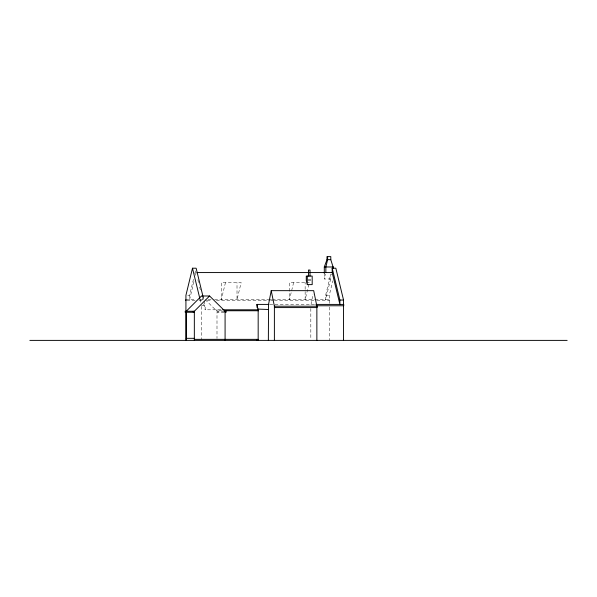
<?xml version="1.0" encoding="UTF-8"?>
<svg xmlns="http://www.w3.org/2000/svg" width="597" height="597" viewBox="0 0 597 597"><rect width="100%" height="100%" fill="white"/><g stroke="black" fill="none" stroke-linecap="round" stroke-linejoin="round"><path stroke-width="0.45" stroke-dasharray="2.98 2.24" d="M311.015 304.41L313.029 294.097M193.95 281.612L189.57 299.709L189.57 295.343L193.734 278.157M194.831 273.627L195.488 270.919M195.488 275.284L196.144 272.568L194.003 272.568M225.472 282.575L221.323 299.709L221.323 282.575L241.158 282.575L237.009 299.709L237.009 282.575M293.605 282.575L289.455 299.709L289.455 282.575L305.604 282.575M308.858 284.373L305.142 299.709L305.142 282.575M331.925 274.62L330.634 274.62L330.634 278.986L324.298 278.986L325.462 274.172M330.634 278.986L325.611 299.709L325.611 295.343L330.634 274.62M329.268 303.373L329.268 295.343L332.768 280.866M307.91 279.433L311.186 279.433M307.91 280.493L311.186 280.493M306.522 282.575L309.291 282.575M187.749 295.343L189.57 295.343M325.611 295.343L329.268 295.343M185.719 299.709L195.965 299.709M199.547 299.709L204.353 299.709M208.077 299.709L211.345 299.709M214.599 299.709L268.292 299.709M268.575 299.709L271.971 299.709M272.299 299.709L314.447 299.709M315.104 299.709L329.268 299.709M186.854 300.597L195.226 300.597M198.95 300.597L203.405 300.597M207.129 300.597L211.98 300.597M216.435 300.597L269.695 300.597M270.628 300.597L273.419 300.597M274.351 300.597L316.238 300.597M316.962 300.597L329.268 300.597M269.784 304.41L274.396 304.41M275.001 304.41L314.985 304.41M201.502 305.433L205.159 305.433L205.159 309.798L221.711 309.798M221.711 310.753L216.838 310.753L216.838 309.798M224.293 311.253L216.995 311.253L205.323 299.754M224.293 312.321L216.995 312.321L216.995 338.417M201.502 295.985L204.689 299.127M203.01 296.567L203.868 300.119M204.084 301L205.159 305.433M197.898 279.806L198.555 282.523M199.644 287.045L200.741 291.567M202.279 297.896L202.711 299.709M203.734 303.91L205.159 309.798M200.002 299.231L200.861 302.776M329.268 307.074L329.268 340.387M329.066 299.709L329.066 300.597M324.298 273.441L324.298 278.986M310.821 308.5L310.821 339.477M218.002 311.253L218.002 312.321M217.121 309.798L217.121 310.753M201.502 306.358L201.502 339.469"/><path stroke-width="0.9" d="M316.865 340.387L316.865 306.216L313.701 290.664L271.225 290.664L268.538 304.41L268.359 340.387M203.01 296.567L196.144 268.202L192.488 268.202L185.921 295.343L185.921 340.387M324.298 273.441L324.298 266.978L326.984 259.665L326.984 256.613L330.79 256.613L330.79 259.665L333.477 268.202M186.249 311.253L201.502 295.985L209.592 295.985L225.084 311.253L225.084 340.387M194.338 340.387L194.338 311.253L209.592 295.985M326.984 259.665L330.79 259.665M324.298 266.978L333.477 266.978M332.186 268.202L339.894 300.045L339.894 304.41L332.186 272.568L332.186 268.202L335.835 268.202L343.544 300.045L343.544 340.387M197.07 272.568L332.186 272.568M307.276 284.62L312.186 284.62L312.186 276.075L306.276 276.075L306.276 280.493L307.276 284.62L307.276 276.075M185.921 299.709L185.921 300.597M339.894 300.045L343.544 300.045M268.859 304.41L256.867 304.41L258.173 309.798M315.91 304.41L343.738 304.41L343.738 305.768L316.276 305.768M271.225 290.664L274.389 306.216L317.089 306.216L317.089 307.582L274.389 307.582M222.629 309.798L258.449 309.798L258.449 310.753L224.465 310.753M194.338 311.253L185.204 311.253L185.204 312.253L194.338 312.253M224.293 311.253L226.091 311.253L226.091 312.321L225.084 312.321M186.249 338.32L194.338 338.32M194.338 339.35L258.173 339.35M29.85 340.387L567.15 340.387M257.762 309.104L268.538 309.492M192.488 268.202L199.786 298.343M327.626 256.613L327.626 259.665L325.85 266.978L325.85 272.568M310.015 276.075L310.015 270.053L308.448 270.053L308.448 276.075M274.62 306.216L274.62 307.582M274.389 306.216L274.389 340.387M258.173 310.753L258.173 340.387M257.061 304.41L257.061 307.522M256.882 339.872L256.867 340.387M193.286 311.253L193.286 312.253M186.249 312.253L186.249 340.387"/></g></svg>
